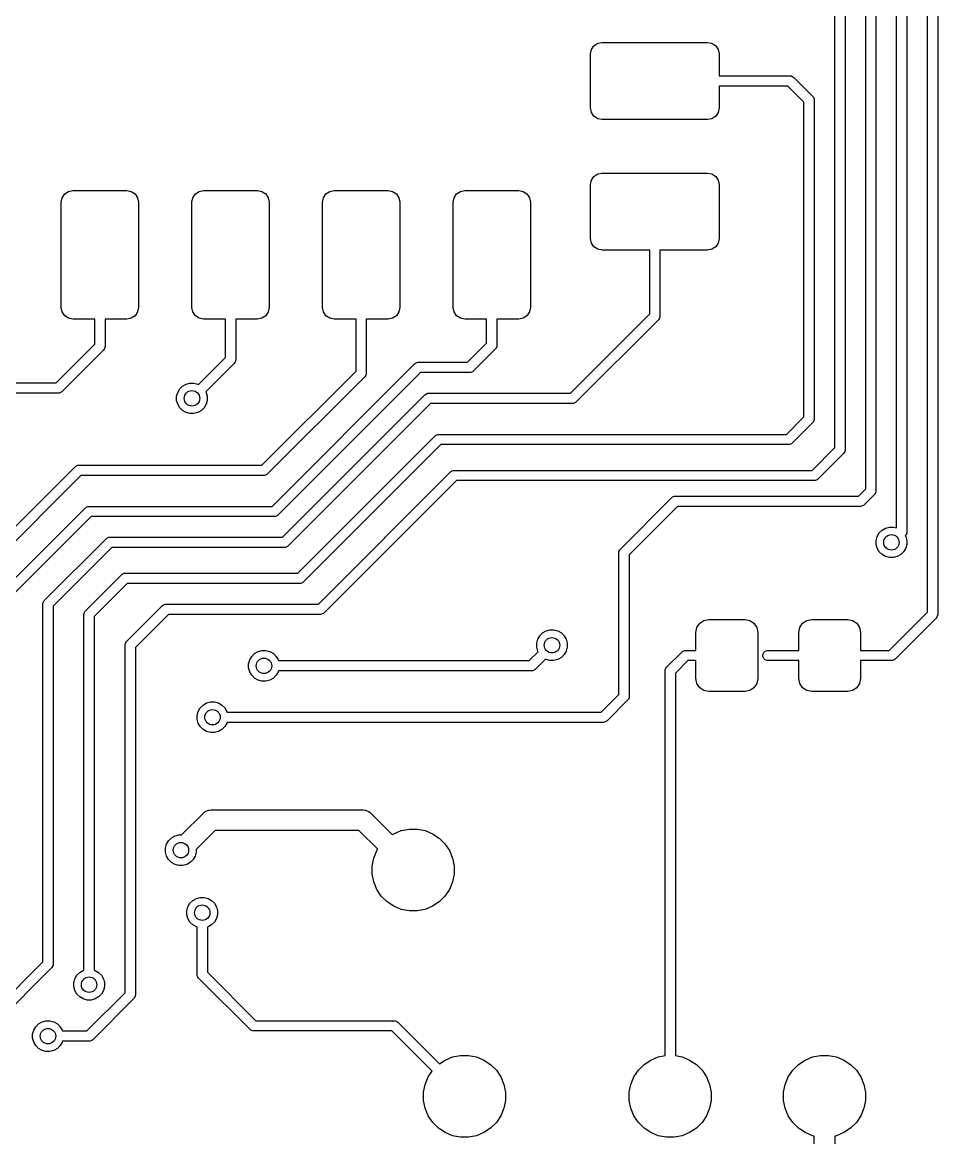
# Model space of a CAD drawing. Extents: x 0.41 to 5.69, y -3.19 to 0.7.
# Drawn here: x 4.988 to 5.689, y -1.511 to -0.657 of the extents above; entities that cross this region are included whole.
import ezdxf

# ---------------------------------------------------------------- set-up
doc = ezdxf.new("R2010")
doc.units = 0
doc.header["$MEASUREMENT"] = 0
doc.layers.add('BLACK', color=7, linetype='CONTINUOUS')

msp = doc.modelspace()

# ---------------------------------------------------------------- linework, layer by layer
at = {"layer": 'BLACK', "linetype": 'CONTINUOUS'}
for p, q in [((5.6811, -1.10861), (5.6811, -0.09612)), ((5.68898, -0.09449), (5.68898, -1.11024)), ((5.65748, -1.04405), (5.65748, -0.12762)), ((5.66535, -0.12598), (5.66535, -1.04724)), ((5.63386, -1.01412), (5.63386, -0.23785)), ((5.64173, -0.23622), (5.64173, -1.01575)), ((5.61024, -0.98262), (5.61024, -0.63943)), ((5.61811, -0.6378), (5.61811, -0.98425)), ((5.42582, -0.67504), (5.4287, -0.67312)), ((5.4287, -0.67312), (5.43209, -0.67244)), ((5.43209, -0.67244), (5.5128, -0.67244)), ((5.5128, -0.67244), (5.51619, -0.67312)), ((5.51619, -0.67312), (5.51906, -0.67504)), ((5.42323, -0.6813), (5.4239, -0.67791)), ((5.42323, -0.72264), (5.42323, -0.6813)), ((5.4239, -0.67791), (5.42582, -0.67504)), ((5.51906, -0.67504), (5.52098, -0.67791)), ((5.52098, -0.67791), (5.52165, -0.6813)), ((5.52165, -0.6813), (5.52165, -0.69803)), ((5.52165, -0.69803), (5.57598, -0.69803)), ((5.57598, -0.69803), (5.57675, -0.69811)), ((5.57675, -0.69811), (5.57817, -0.69869)), ((5.57817, -0.69869), (5.57877, -0.69918)), ((5.57877, -0.69918), (5.59334, -0.71375)), ((5.57435, -0.70591), (5.52165, -0.70591)), ((5.52165, -0.70591), (5.52165, -0.72264)), ((5.58661, -0.71817), (5.57435, -0.70591)), ((5.59334, -0.71375), (5.59382, -0.71435)), ((5.59382, -0.71435), (5.59441, -0.71577)), ((5.59441, -0.71577), (5.59449, -0.71654)), ((5.59449, -0.71654), (5.59449, -0.96063)), ((5.4239, -0.72603), (5.42323, -0.72264)), ((5.52165, -0.72264), (5.52098, -0.72603)), ((5.58661, -0.959), (5.58661, -0.71817)), ((5.42582, -0.7289), (5.4239, -0.72603)), ((5.4287, -0.73082), (5.42582, -0.7289)), ((5.43209, -0.7315), (5.4287, -0.73082)), ((5.5128, -0.7315), (5.43209, -0.7315)), ((5.51619, -0.73082), (5.5128, -0.7315)), ((5.51906, -0.7289), (5.51619, -0.73082)), ((5.52098, -0.72603), (5.51906, -0.7289)), ((5.4239, -0.77791), (5.42582, -0.77504)), ((5.42582, -0.77504), (5.4287, -0.77312)), ((5.4287, -0.77312), (5.43209, -0.77244)), ((5.43209, -0.77244), (5.5128, -0.77244)), ((5.5128, -0.77244), (5.51619, -0.77312)), ((5.51619, -0.77312), (5.51906, -0.77504)), ((5.51906, -0.77504), (5.52098, -0.77791)), ((5.42323, -0.7813), (5.4239, -0.77791)), ((5.42323, -0.82264), (5.42323, -0.7813)), ((5.52098, -0.77791), (5.52165, -0.7813)), ((5.52165, -0.7813), (5.52165, -0.82264)), ((5.01811, -0.79469), (5.01878, -0.7913)), ((5.01878, -0.7913), (5.0207, -0.78842)), ((5.0207, -0.78842), (5.02358, -0.7865)), ((5.02358, -0.7865), (5.02697, -0.78583)), ((5.02697, -0.78583), (5.06831, -0.78583)), ((5.06831, -0.78583), (5.0717, -0.7865)), ((5.0717, -0.7865), (5.07457, -0.78842)), ((5.07457, -0.78842), (5.07649, -0.7913)), ((5.07649, -0.7913), (5.07717, -0.79469)), ((5.11811, -0.79469), (5.11878, -0.7913)), ((5.11878, -0.7913), (5.1207, -0.78842)), ((5.1207, -0.78842), (5.12358, -0.7865)), ((5.12358, -0.7865), (5.12697, -0.78583)), ((5.12697, -0.78583), (5.16831, -0.78583)), ((5.16831, -0.78583), (5.1717, -0.7865)), ((5.1717, -0.7865), (5.17457, -0.78842)), ((5.17457, -0.78842), (5.17649, -0.7913)), ((5.17649, -0.7913), (5.17717, -0.79469)), ((5.21811, -0.79469), (5.21878, -0.7913)), ((5.21878, -0.7913), (5.2207, -0.78842)), ((5.2207, -0.78842), (5.22358, -0.7865)), ((5.22358, -0.7865), (5.22697, -0.78583)), ((5.22697, -0.78583), (5.26831, -0.78583)), ((5.26831, -0.78583), (5.2717, -0.7865)), ((5.2717, -0.7865), (5.27457, -0.78842)), ((5.27457, -0.78842), (5.27649, -0.7913)), ((5.27649, -0.7913), (5.27717, -0.79469)), ((5.31811, -0.79469), (5.31878, -0.7913)), ((5.31878, -0.7913), (5.3207, -0.78842)), ((5.3207, -0.78842), (5.32358, -0.7865)), ((5.32358, -0.7865), (5.32697, -0.78583)), ((5.32697, -0.78583), (5.36831, -0.78583)), ((5.36831, -0.78583), (5.3717, -0.7865)), ((5.3717, -0.7865), (5.37457, -0.78842)), ((5.37457, -0.78842), (5.37649, -0.7913)), ((5.37649, -0.7913), (5.37717, -0.79469)), ((5.01811, -0.87539), (5.01811, -0.79469)), ((5.07717, -0.79469), (5.07717, -0.87539)), ((5.11811, -0.87539), (5.11811, -0.79469)), ((5.17717, -0.79469), (5.17717, -0.87539)), ((5.21811, -0.87539), (5.21811, -0.79469)), ((5.27717, -0.79469), (5.27717, -0.87539)), ((5.31811, -0.87539), (5.31811, -0.79469)), ((5.37717, -0.79469), (5.37717, -0.87539)), ((5.4239, -0.82603), (5.42323, -0.82264)), ((5.42582, -0.8289), (5.4239, -0.82603)), ((5.52098, -0.82603), (5.51906, -0.8289)), ((5.52165, -0.82264), (5.52098, -0.82603)), ((5.4287, -0.83082), (5.42582, -0.8289)), ((5.43209, -0.8315), (5.4287, -0.83082)), ((5.4685, -0.8315), (5.43209, -0.8315)), ((5.4685, -0.88026), (5.4685, -0.8315)), ((5.5128, -0.8315), (5.47638, -0.8315)), ((5.47638, -0.8315), (5.47638, -0.88189)), ((5.51619, -0.83082), (5.5128, -0.8315)), ((5.51906, -0.8289), (5.51619, -0.83082)), ((5.01878, -0.87878), (5.01811, -0.87539)), ((5.0207, -0.88166), (5.01878, -0.87878)), ((5.07649, -0.87878), (5.07457, -0.88166)), ((5.07717, -0.87539), (5.07649, -0.87878)), ((5.11878, -0.87878), (5.11811, -0.87539)), ((5.1207, -0.88166), (5.11878, -0.87878)), ((5.17649, -0.87878), (5.17457, -0.88166)), ((5.17717, -0.87539), (5.17649, -0.87878)), ((5.21878, -0.87878), (5.21811, -0.87539)), ((5.2207, -0.88166), (5.21878, -0.87878)), ((5.27649, -0.87878), (5.27457, -0.88166)), ((5.27717, -0.87539), (5.27649, -0.87878)), ((5.31878, -0.87878), (5.31811, -0.87539)), ((5.3207, -0.88166), (5.31878, -0.87878)), ((5.37649, -0.87878), (5.37457, -0.88166)), ((5.37717, -0.87539), (5.37649, -0.87878)), ((5.02358, -0.88358), (5.0207, -0.88166)), ((5.02697, -0.88425), (5.02358, -0.88358)), ((5.0437, -0.88425), (5.02697, -0.88425)), ((5.0437, -0.90349), (5.0437, -0.88425)), ((5.06831, -0.88425), (5.05157, -0.88425)), ((5.05157, -0.88425), (5.05157, -0.90512)), ((5.0717, -0.88358), (5.06831, -0.88425)), ((5.07457, -0.88166), (5.0717, -0.88358)), ((5.12358, -0.88358), (5.1207, -0.88166)), ((5.12697, -0.88425), (5.12358, -0.88358)), ((5.1437, -0.88425), (5.12697, -0.88425)), ((5.1437, -0.91372), (5.1437, -0.88425)), ((5.16831, -0.88425), (5.15157, -0.88425)), ((5.15157, -0.88425), (5.15157, -0.91535)), ((5.1717, -0.88358), (5.16831, -0.88425)), ((5.17457, -0.88166), (5.1717, -0.88358)), ((5.22358, -0.88358), (5.2207, -0.88166)), ((5.22697, -0.88425), (5.22358, -0.88358)), ((5.2437, -0.88425), (5.22697, -0.88425)), ((5.2437, -0.92396), (5.2437, -0.88425)), ((5.26831, -0.88425), (5.25157, -0.88425)), ((5.25157, -0.88425), (5.25157, -0.92559)), ((5.2717, -0.88358), (5.26831, -0.88425)), ((5.27457, -0.88166), (5.2717, -0.88358)), ((5.32358, -0.88358), (5.3207, -0.88166)), ((5.32697, -0.88425), (5.32358, -0.88358)), ((5.3437, -0.88425), (5.32697, -0.88425)), ((5.3437, -0.9027), (5.3437, -0.88425)), ((5.36831, -0.88425), (5.35157, -0.88425)), ((5.35157, -0.88425), (5.35157, -0.90433)), ((5.3717, -0.88358), (5.36831, -0.88425)), ((5.37457, -0.88166), (5.3717, -0.88358)), ((5.40782, -0.94094), (5.4685, -0.88026)), ((5.47522, -0.88467), (5.41223, -0.94767)), ((5.47571, -0.88408), (5.47522, -0.88467)), ((5.4763, -0.88266), (5.47571, -0.88408)), ((5.47638, -0.88189), (5.4763, -0.88266)), ((5.01412, -0.93307), (5.0437, -0.90349)), ((5.32908, -0.91732), (5.3437, -0.9027)), ((5.35157, -0.90433), (5.3515, -0.9051)), ((5.05042, -0.9079), (5.01853, -0.93979)), ((5.05091, -0.90731), (5.05042, -0.9079)), ((5.0515, -0.90589), (5.05091, -0.90731)), ((5.05157, -0.90512), (5.0515, -0.90589)), ((5.35042, -0.90711), (5.33349, -0.92404)), ((5.35091, -0.90652), (5.35042, -0.90711)), ((5.3515, -0.9051), (5.35091, -0.90652)), ((5.12315, -0.93427), (5.1437, -0.91372)), ((5.15042, -0.91814), (5.12872, -0.93984)), ((5.15091, -0.91754), (5.15042, -0.91814)), ((5.15108, -0.91713), (5.15091, -0.91754)), ((5.1515, -0.91612), (5.15108, -0.91713)), ((5.15157, -0.91535), (5.1515, -0.91612)), ((5.17947, -1.02756), (5.28855, -0.91848)), ((5.28855, -0.91848), (5.28915, -0.91799)), ((5.28915, -0.91799), (5.29057, -0.9174)), ((5.29057, -0.9174), (5.29134, -0.91732)), ((5.29134, -0.91732), (5.32908, -0.91732)), ((5.1716, -0.99606), (5.2437, -0.92396)), ((5.25042, -0.92837), (5.17601, -1.00278)), ((5.29297, -0.9252), (5.18389, -1.03428)), ((5.25091, -0.92778), (5.25042, -0.92837)), ((5.2515, -0.92636), (5.25091, -0.92778)), ((5.25157, -0.92559), (5.2515, -0.92636)), ((5.33071, -0.9252), (5.29297, -0.9252)), ((5.33148, -0.92512), (5.33071, -0.9252)), ((5.3329, -0.92453), (5.33148, -0.92512)), ((5.33349, -0.92404), (5.3329, -0.92453)), ((4.9685, -0.93307), (5.01412, -0.93307)), ((5.1072, -0.94036), (5.10874, -0.93769)), ((5.10874, -0.93769), (5.11092, -0.93551)), ((5.11092, -0.93551), (5.11359, -0.93397)), ((5.11359, -0.93397), (5.11657, -0.93317)), ((5.11657, -0.93317), (5.11965, -0.93317)), ((5.11965, -0.93317), (5.12263, -0.93397)), ((5.12263, -0.93397), (5.12315, -0.93427)), ((5.01575, -0.94094), (4.97013, -0.94094)), ((5.01652, -0.94087), (5.01575, -0.94094)), ((5.01794, -0.94028), (5.01652, -0.94087)), ((5.01853, -0.93979), (5.01794, -0.94028)), ((5.1064, -0.94334), (5.1072, -0.94036)), ((5.1064, -0.94642), (5.1064, -0.94334)), ((5.1072, -0.9494), (5.1064, -0.94642)), ((5.12872, -0.93984), (5.12902, -0.94036)), ((5.12902, -0.94036), (5.12982, -0.94334)), ((5.12982, -0.94642), (5.12902, -0.9494)), ((5.12982, -0.94334), (5.12982, -0.94642)), ((5.18735, -1.05118), (5.29643, -0.9421)), ((5.29643, -0.9421), (5.29703, -0.94161)), ((5.29703, -0.94161), (5.29844, -0.94102)), ((5.29844, -0.94102), (5.29921, -0.94094)), ((5.29921, -0.94094), (5.40782, -0.94094)), ((5.10874, -0.95207), (5.1072, -0.9494)), ((5.11092, -0.95425), (5.10874, -0.95207)), ((5.11359, -0.95579), (5.11092, -0.95425)), ((5.11657, -0.95659), (5.11359, -0.95579)), ((5.12263, -0.95579), (5.11965, -0.95659)), ((5.1253, -0.95425), (5.12263, -0.95579)), ((5.12748, -0.95207), (5.1253, -0.95425)), ((5.12902, -0.9494), (5.12748, -0.95207)), ((5.30084, -0.94882), (5.19176, -1.0579)), ((5.40945, -0.94882), (5.30084, -0.94882)), ((5.41022, -0.94874), (5.40945, -0.94882)), ((5.41164, -0.94816), (5.41022, -0.94874)), ((5.41223, -0.94767), (5.41164, -0.94816)), ((5.11965, -0.95659), (5.11657, -0.95659)), ((5.57317, -0.97244), (5.58661, -0.959)), ((5.59334, -0.96341), (5.57759, -0.97916)), ((5.59382, -0.96282), (5.59334, -0.96341)), ((5.59425, -0.96178), (5.59382, -0.96282)), ((5.59441, -0.9614), (5.59425, -0.96178)), ((5.59449, -0.96063), (5.59441, -0.9614)), ((5.3043, -0.97359), (5.3049, -0.9731)), ((5.3049, -0.9731), (5.30632, -0.97252)), ((5.30632, -0.97252), (5.30709, -0.97244)), ((5.30709, -0.97244), (5.57317, -0.97244)), ((5.19916, -1.07874), (5.3043, -0.97359)), ((5.30872, -0.98031), (5.20357, -1.08546)), ((5.5748, -0.98031), (5.30872, -0.98031)), ((5.57557, -0.98024), (5.5748, -0.98031)), ((5.57699, -0.97965), (5.57557, -0.98024)), ((5.57759, -0.97916), (5.57699, -0.97965)), ((5.59286, -1), (5.61024, -0.98262)), ((5.61696, -0.98704), (5.59727, -1.00672)), ((5.61745, -0.98644), (5.61696, -0.98704)), ((5.61803, -0.98502), (5.61745, -0.98644)), ((5.61811, -0.98425), (5.61803, -0.98502)), ((4.9421, -1.08383), (5.02871, -0.99722)), ((5.02871, -0.99722), (5.02931, -0.99673)), ((5.02931, -0.99673), (5.03073, -0.99614)), ((5.03073, -0.99614), (5.0315, -0.99606)), ((5.0315, -0.99606), (5.1716, -0.99606)), ((5.03313, -1.00394), (4.94882, -1.08824)), ((5.17323, -1.00394), (5.03313, -1.00394)), ((5.174, -1.00386), (5.17323, -1.00394)), ((5.17542, -1.00327), (5.174, -1.00386)), ((5.17601, -1.00278), (5.17542, -1.00327)), ((5.2149, -1.10236), (5.31611, -1.00115)), ((5.31611, -1.00115), (5.31671, -1.00066)), ((5.31671, -1.00066), (5.31713, -1.00049)), ((5.31713, -1.00049), (5.31813, -1.00008)), ((5.31813, -1.00008), (5.3189, -1)), ((5.3189, -1), (5.59286, -1)), ((5.59668, -1.00721), (5.59526, -1.0078)), ((5.59727, -1.00672), (5.59668, -1.00721)), ((5.32053, -1.00787), (5.21932, -1.10908)), ((5.59449, -1.00787), (5.32053, -1.00787)), ((5.59526, -1.0078), (5.59449, -1.00787)), ((5.62829, -1.01969), (5.63386, -1.01412)), ((5.64173, -1.01575), (5.64166, -1.01652)), ((5.44604, -1.06021), (5.48541, -1.02084)), ((5.48541, -1.02084), (5.486, -1.02035)), ((5.486, -1.02035), (5.48742, -1.01976)), ((5.48742, -1.01976), (5.48819, -1.01969)), ((5.48819, -1.01969), (5.62829, -1.01969)), ((5.64058, -1.01853), (5.63271, -1.02641)), ((5.64107, -1.01794), (5.64058, -1.01853)), ((5.64166, -1.01652), (5.64107, -1.01794)), ((4.97359, -1.0917), (5.03659, -1.02871)), ((5.03659, -1.02871), (5.03718, -1.02822)), ((5.03718, -1.02822), (5.0386, -1.02763)), ((5.0386, -1.02763), (5.03937, -1.02756)), ((5.03937, -1.02756), (5.17947, -1.02756)), ((5.48982, -1.02756), (5.45276, -1.06462)), ((5.62992, -1.02756), (5.48982, -1.02756)), ((5.63069, -1.02748), (5.62992, -1.02756)), ((5.63211, -1.0269), (5.63069, -1.02748)), ((5.63271, -1.02641), (5.63211, -1.0269)), ((5.041, -1.03543), (4.98031, -1.09612)), ((5.1811, -1.03543), (5.041, -1.03543)), ((5.18187, -1.03536), (5.1811, -1.03543)), ((5.18329, -1.03477), (5.18187, -1.03536)), ((5.18389, -1.03428), (5.18329, -1.03477)), ((5.64263, -1.0506), (5.64417, -1.04793)), ((5.64417, -1.04793), (5.64635, -1.04575)), ((5.64635, -1.04575), (5.64902, -1.04421)), ((5.64902, -1.04421), (5.652, -1.04341)), ((5.652, -1.04341), (5.65508, -1.04341)), ((5.65508, -1.04341), (5.65748, -1.04405)), ((5.6642, -1.05003), (5.66415, -1.05008)), ((5.66415, -1.05008), (5.66446, -1.0506)), ((5.66469, -1.04943), (5.6642, -1.05003)), ((5.66528, -1.04801), (5.66469, -1.04943)), ((5.66535, -1.04724), (5.66528, -1.04801)), ((5.00509, -1.09958), (5.05233, -1.05233)), ((5.05233, -1.05233), (5.05293, -1.05184)), ((5.05293, -1.05184), (5.05335, -1.05167)), ((5.05335, -1.05167), (5.05435, -1.05126)), ((5.05435, -1.05126), (5.05512, -1.05118)), ((5.05512, -1.05118), (5.18735, -1.05118)), ((5.19116, -1.05839), (5.18974, -1.05898)), ((5.19176, -1.0579), (5.19116, -1.05839)), ((5.64183, -1.05358), (5.64263, -1.0506)), ((5.64183, -1.05666), (5.64183, -1.05358)), ((5.64263, -1.05964), (5.64183, -1.05666)), ((5.66446, -1.0506), (5.66525, -1.05358)), ((5.66525, -1.05666), (5.66446, -1.05964)), ((5.66525, -1.05358), (5.66525, -1.05666)), ((5.05675, -1.05906), (5.01181, -1.10399)), ((5.18898, -1.05906), (5.05675, -1.05906)), ((5.18974, -1.05898), (5.18898, -1.05906)), ((5.44488, -1.06299), (5.44496, -1.06222)), ((5.44488, -1.1716), (5.44488, -1.06299)), ((5.44496, -1.06222), (5.44555, -1.0608)), ((5.44555, -1.0608), (5.44604, -1.06021)), ((5.45276, -1.06462), (5.45276, -1.17323)), ((5.64417, -1.06231), (5.64263, -1.05964)), ((5.64635, -1.06449), (5.64417, -1.06231)), ((5.64902, -1.06603), (5.64635, -1.06449)), ((5.652, -1.06683), (5.64902, -1.06603)), ((5.65508, -1.06683), (5.652, -1.06683)), ((5.65806, -1.06603), (5.65508, -1.06683)), ((5.66073, -1.06449), (5.65806, -1.06603)), ((5.66291, -1.06231), (5.66073, -1.06449)), ((5.66446, -1.05964), (5.66291, -1.06231)), ((5.03659, -1.10745), (5.06415, -1.07989)), ((5.06415, -1.07989), (5.06474, -1.0794)), ((5.06474, -1.0794), (5.06516, -1.07923)), ((5.06516, -1.07923), (5.06616, -1.07882)), ((5.06616, -1.07882), (5.06693, -1.07874)), ((5.06693, -1.07874), (5.19916, -1.07874)), ((5.06856, -1.08661), (5.04331, -1.11187)), ((5.20079, -1.08661), (5.06856, -1.08661)), ((5.20156, -1.08654), (5.20079, -1.08661)), ((5.20297, -1.08595), (5.20156, -1.08654)), ((5.20357, -1.08546), (5.20297, -1.08595)), ((5.00401, -1.10159), (5.0046, -1.10017)), ((5.0046, -1.10017), (5.00509, -1.09958)), ((5.00394, -1.10236), (5.00401, -1.10159)), ((5.00394, -1.37632), (5.00394, -1.10236)), ((5.01181, -1.10399), (5.01181, -1.37795)), ((5.03543, -1.11024), (5.03551, -1.10947)), ((5.03551, -1.10947), (5.0361, -1.10805)), ((5.0361, -1.10805), (5.03659, -1.10745)), ((5.06808, -1.13107), (5.09564, -1.10352)), ((5.09564, -1.10352), (5.09624, -1.10303)), ((5.09624, -1.10303), (5.09665, -1.10285)), ((5.09665, -1.10285), (5.09766, -1.10244)), ((5.09766, -1.10244), (5.09843, -1.10236)), ((5.09843, -1.10236), (5.2149, -1.10236)), ((5.21872, -1.10957), (5.2173, -1.11016)), ((5.21932, -1.10908), (5.21872, -1.10957)), ((5.65191, -1.1378), (5.6811, -1.10861)), ((5.03543, -1.38263), (5.03543, -1.11024)), ((5.04331, -1.11187), (5.04331, -1.38263)), ((5.10006, -1.11024), (5.0748, -1.13549)), ((5.21654, -1.11024), (5.10006, -1.11024)), ((5.2173, -1.11016), (5.21654, -1.11024)), ((5.50469, -1.12025), (5.50682, -1.11706)), ((5.50682, -1.11706), (5.51001, -1.11492)), ((5.51001, -1.11492), (5.51378, -1.11417)), ((5.51378, -1.11417), (5.54134, -1.11417)), ((5.54134, -1.11417), (5.54511, -1.11492)), ((5.54511, -1.11492), (5.5483, -1.11706)), ((5.5483, -1.11706), (5.55043, -1.12025)), ((5.58343, -1.12025), (5.58556, -1.11706)), ((5.58556, -1.11706), (5.58875, -1.11492)), ((5.58875, -1.11492), (5.59252, -1.11417)), ((5.59252, -1.11417), (5.62008, -1.11417)), ((5.62008, -1.11417), (5.62385, -1.11492)), ((5.62385, -1.11492), (5.62704, -1.11706)), ((5.62704, -1.11706), (5.62917, -1.12025)), ((5.68782, -1.11302), (5.65633, -1.14452)), ((5.68831, -1.11242), (5.68782, -1.11302)), ((5.6889, -1.111), (5.68831, -1.11242)), ((5.68898, -1.11024), (5.6889, -1.111)), ((5.38279, -1.12934), (5.38433, -1.12667)), ((5.38433, -1.12667), (5.38651, -1.12449)), ((5.38651, -1.12449), (5.38918, -1.12295)), ((5.38918, -1.12295), (5.39216, -1.12215)), ((5.39216, -1.12215), (5.39524, -1.12215)), ((5.39524, -1.12215), (5.39822, -1.12295)), ((5.39822, -1.12295), (5.40089, -1.12449)), ((5.40089, -1.12449), (5.40307, -1.12667)), ((5.40307, -1.12667), (5.40461, -1.12934)), ((5.50394, -1.12402), (5.50469, -1.12025)), ((5.50394, -1.1378), (5.50394, -1.12402)), ((5.55043, -1.12025), (5.55118, -1.12402)), ((5.55118, -1.12402), (5.55118, -1.15945)), ((5.58268, -1.12402), (5.58343, -1.12025)), ((5.58268, -1.1378), (5.58268, -1.12402)), ((5.62917, -1.12025), (5.62992, -1.12402)), ((5.62992, -1.12402), (5.62992, -1.1378)), ((5.06693, -1.13386), (5.067, -1.13309)), ((5.06693, -1.39994), (5.06693, -1.13386)), ((5.067, -1.13309), (5.06759, -1.13167)), ((5.06759, -1.13167), (5.06808, -1.13107)), ((5.38199, -1.13232), (5.38279, -1.12934)), ((5.38199, -1.1354), (5.38199, -1.13232)), ((5.38279, -1.13838), (5.38199, -1.1354)), ((5.40461, -1.12934), (5.40541, -1.13232)), ((5.40541, -1.1354), (5.40461, -1.13838)), ((5.40541, -1.13232), (5.40541, -1.1354)), ((5.0748, -1.13549), (5.0748, -1.40157)), ((5.16232, -1.14509), (5.16386, -1.14242)), ((5.16386, -1.14242), (5.16604, -1.14024)), ((5.16604, -1.14024), (5.16871, -1.13869)), ((5.16871, -1.13869), (5.17169, -1.1379)), ((5.17169, -1.1379), (5.17477, -1.1379)), ((5.17477, -1.1379), (5.17775, -1.13869)), ((5.17775, -1.13869), (5.18042, -1.14024)), ((5.18042, -1.14024), (5.1826, -1.14242)), ((5.1826, -1.14242), (5.18414, -1.14509)), ((5.37632, -1.14567), (5.38309, -1.1389)), ((5.38309, -1.1389), (5.38279, -1.13838)), ((5.40089, -1.14323), (5.39822, -1.14477)), ((5.40307, -1.14105), (5.40089, -1.14323)), ((5.40461, -1.13838), (5.40307, -1.14105)), ((5.48147, -1.15076), (5.49328, -1.13895)), ((5.49328, -1.13895), (5.49388, -1.13846)), ((5.49388, -1.13846), (5.49407, -1.13838)), ((5.49407, -1.13838), (5.49529, -1.13787)), ((5.49529, -1.13787), (5.49606, -1.1378)), ((5.49606, -1.1378), (5.50394, -1.1378)), ((5.55519, -1.14096), (5.55578, -1.13955)), ((5.55519, -1.1425), (5.55519, -1.14096)), ((5.55578, -1.14392), (5.55519, -1.1425)), ((5.55578, -1.13955), (5.55687, -1.13846)), ((5.55687, -1.14501), (5.55578, -1.14392)), ((5.55687, -1.13846), (5.55829, -1.13787)), ((5.55829, -1.13787), (5.55906, -1.1378)), ((5.55906, -1.1378), (5.58268, -1.1378)), ((5.62992, -1.1378), (5.65191, -1.1378)), ((5.16152, -1.14806), (5.16232, -1.14509)), ((5.16152, -1.15115), (5.16152, -1.14806)), ((5.16232, -1.15413), (5.16152, -1.15115)), ((5.18414, -1.14509), (5.1843, -1.14567)), ((5.1843, -1.14567), (5.37632, -1.14567)), ((5.38074, -1.15239), (5.38014, -1.15288)), ((5.38866, -1.14447), (5.38074, -1.15239)), ((5.38918, -1.14477), (5.38866, -1.14447)), ((5.39216, -1.14557), (5.38918, -1.14477)), ((5.39524, -1.14557), (5.39216, -1.14557)), ((5.39822, -1.14477), (5.39524, -1.14557)), ((5.48039, -1.15278), (5.48098, -1.15136)), ((5.48098, -1.15136), (5.48147, -1.15076)), ((5.49769, -1.14567), (5.48819, -1.15517)), ((5.50394, -1.14567), (5.49769, -1.14567)), ((5.50394, -1.15945), (5.50394, -1.14567)), ((5.55829, -1.14559), (5.55687, -1.14501)), ((5.55906, -1.14567), (5.55829, -1.14559)), ((5.58268, -1.14567), (5.55906, -1.14567)), ((5.58268, -1.15945), (5.58268, -1.14567)), ((5.65354, -1.14567), (5.62992, -1.14567)), ((5.62992, -1.14567), (5.62992, -1.15945)), ((5.65431, -1.14559), (5.65354, -1.14567)), ((5.65573, -1.14501), (5.65431, -1.14559)), ((5.65633, -1.14452), (5.65573, -1.14501)), ((5.16386, -1.1568), (5.16232, -1.15413)), ((5.16604, -1.15898), (5.16386, -1.1568)), ((5.16871, -1.16052), (5.16604, -1.15898)), ((5.17169, -1.16132), (5.16871, -1.16052)), ((5.17775, -1.16052), (5.17477, -1.16132)), ((5.18042, -1.15898), (5.17775, -1.16052)), ((5.1826, -1.1568), (5.18042, -1.15898)), ((5.18414, -1.15413), (5.1826, -1.1568)), ((5.1843, -1.15354), (5.18414, -1.15413)), ((5.37795, -1.15354), (5.1843, -1.15354)), ((5.37872, -1.15347), (5.37795, -1.15354)), ((5.38014, -1.15288), (5.37872, -1.15347)), ((5.48031, -1.15354), (5.48039, -1.15278)), ((5.48031, -1.44796), (5.48031, -1.15354)), ((5.48819, -1.15517), (5.48819, -1.44796)), ((5.50469, -1.16322), (5.50394, -1.15945)), ((5.55118, -1.15945), (5.55043, -1.16322)), ((5.58343, -1.16322), (5.58268, -1.15945)), ((5.62992, -1.15945), (5.62917, -1.16322)), ((5.17477, -1.16132), (5.17169, -1.16132)), ((5.50682, -1.16641), (5.50469, -1.16322)), ((5.51001, -1.16854), (5.50682, -1.16641)), ((5.51378, -1.16929), (5.51001, -1.16854)), ((5.54134, -1.16929), (5.51378, -1.16929)), ((5.54511, -1.16854), (5.54134, -1.16929)), ((5.5483, -1.16641), (5.54511, -1.16854)), ((5.55043, -1.16322), (5.5483, -1.16641)), ((5.58556, -1.16641), (5.58343, -1.16322)), ((5.58875, -1.16854), (5.58556, -1.16641)), ((5.59252, -1.16929), (5.58875, -1.16854)), ((5.62008, -1.16929), (5.59252, -1.16929)), ((5.62385, -1.16854), (5.62008, -1.16929)), ((5.62704, -1.16641), (5.62385, -1.16854)), ((5.62917, -1.16322), (5.62704, -1.16641)), ((5.12667, -1.17961), (5.12934, -1.17806)), ((5.12934, -1.17806), (5.13232, -1.17727)), ((5.13232, -1.17727), (5.1354, -1.17727)), ((5.1354, -1.17727), (5.13838, -1.17806)), ((5.13838, -1.17806), (5.14105, -1.17961)), ((5.43144, -1.18504), (5.44488, -1.1716)), ((5.4516, -1.17601), (5.43585, -1.19176)), ((5.45209, -1.17542), (5.4516, -1.17601)), ((5.45226, -1.175), (5.45209, -1.17542)), ((5.45268, -1.174), (5.45226, -1.175)), ((5.45276, -1.17323), (5.45268, -1.174)), ((5.12215, -1.18743), (5.12295, -1.18446)), ((5.12295, -1.18446), (5.12449, -1.18179)), ((5.12449, -1.18179), (5.12667, -1.17961)), ((5.14105, -1.17961), (5.14323, -1.18179)), ((5.14323, -1.18179), (5.14477, -1.18446)), ((5.14477, -1.18446), (5.14493, -1.18504)), ((5.14493, -1.18504), (5.43144, -1.18504)), ((5.12215, -1.19052), (5.12215, -1.18743)), ((5.12295, -1.1935), (5.12215, -1.19052)), ((5.12449, -1.19617), (5.12295, -1.1935)), ((5.14477, -1.1935), (5.14323, -1.19617)), ((5.14493, -1.19291), (5.14477, -1.1935)), ((5.43307, -1.19291), (5.14493, -1.19291)), ((5.43384, -1.19284), (5.43307, -1.19291)), ((5.43526, -1.19225), (5.43384, -1.19284)), ((5.43585, -1.19176), (5.43526, -1.19225)), ((5.12667, -1.19835), (5.12449, -1.19617)), ((5.12934, -1.19989), (5.12667, -1.19835)), ((5.13232, -1.20069), (5.12934, -1.19989)), ((5.1354, -1.20069), (5.13232, -1.20069)), ((5.13838, -1.19989), (5.1354, -1.20069)), ((5.14105, -1.19835), (5.13838, -1.19989)), ((5.14323, -1.19617), (5.14105, -1.19835)), ((5.11022, -1.27904), (5.12711, -1.26215)), ((5.12711, -1.26215), (5.1283, -1.26117)), ((5.1283, -1.26117), (5.13114, -1.25999)), ((5.13114, -1.25999), (5.13268, -1.25984)), ((5.13268, -1.25984), (5.24921, -1.25984)), ((5.24921, -1.25984), (5.25075, -1.25999)), ((5.25075, -1.25999), (5.25359, -1.26117)), ((5.25359, -1.26117), (5.25478, -1.26215)), ((5.25478, -1.26215), (5.27148, -1.27885)), ((5.10246, -1.28138), (5.10513, -1.27984)), ((5.10513, -1.27984), (5.1081, -1.27904)), ((5.1081, -1.27904), (5.11022, -1.27904)), ((5.13594, -1.27559), (5.12136, -1.29017)), ((5.24595, -1.27559), (5.13594, -1.27559)), ((5.26034, -1.28998), (5.24595, -1.27559)), ((5.27148, -1.27885), (5.27255, -1.27813)), ((5.27255, -1.27813), (5.27826, -1.27577)), ((5.27826, -1.27577), (5.28431, -1.27456)), ((5.28431, -1.27456), (5.29049, -1.27456)), ((5.29049, -1.27456), (5.29654, -1.27577)), ((5.29654, -1.27577), (5.30225, -1.27813)), ((5.30225, -1.27813), (5.30738, -1.28156)), ((5.09794, -1.28921), (5.09873, -1.28623)), ((5.09873, -1.28623), (5.10028, -1.28356)), ((5.10028, -1.28356), (5.10246, -1.28138)), ((5.30738, -1.28156), (5.31175, -1.28592)), ((5.31175, -1.28592), (5.31518, -1.29106)), ((5.09794, -1.29229), (5.09794, -1.28921)), ((5.09873, -1.29527), (5.09794, -1.29229)), ((5.10028, -1.29794), (5.09873, -1.29527)), ((5.12056, -1.29527), (5.11902, -1.29794)), ((5.12136, -1.29229), (5.12056, -1.29527)), ((5.12136, -1.29017), (5.12136, -1.29229)), ((5.25606, -1.30282), (5.25726, -1.29676)), ((5.25726, -1.29676), (5.25962, -1.29106)), ((5.25962, -1.29106), (5.26034, -1.28998)), ((5.31518, -1.29106), (5.31754, -1.29676)), ((5.31754, -1.29676), (5.31875, -1.30282)), ((5.10246, -1.30012), (5.10028, -1.29794)), ((5.10513, -1.30166), (5.10246, -1.30012)), ((5.1081, -1.30246), (5.10513, -1.30166)), ((5.11119, -1.30246), (5.1081, -1.30246)), ((5.11417, -1.30166), (5.11119, -1.30246)), ((5.11684, -1.30012), (5.11417, -1.30166)), ((5.11902, -1.29794), (5.11684, -1.30012)), ((5.25606, -1.30899), (5.25606, -1.30282)), ((5.31875, -1.30282), (5.31875, -1.30899)), ((5.25726, -1.31505), (5.25606, -1.30899)), ((5.31875, -1.30899), (5.31754, -1.31505)), ((5.25962, -1.32075), (5.25726, -1.31505)), ((5.26305, -1.32589), (5.25962, -1.32075)), ((5.31518, -1.32075), (5.31175, -1.32589)), ((5.31754, -1.31505), (5.31518, -1.32075)), ((5.11507, -1.33406), (5.11661, -1.33139)), ((5.11661, -1.33139), (5.11879, -1.32921)), ((5.11879, -1.32921), (5.12146, -1.32767)), ((5.12146, -1.32767), (5.12444, -1.32687)), ((5.12444, -1.32687), (5.12753, -1.32687)), ((5.12753, -1.32687), (5.1305, -1.32767)), ((5.1305, -1.32767), (5.13317, -1.32921)), ((5.13317, -1.32921), (5.13535, -1.33139)), ((5.13535, -1.33139), (5.1369, -1.33406)), ((5.26742, -1.33025), (5.26305, -1.32589)), ((5.27255, -1.33368), (5.26742, -1.33025)), ((5.30738, -1.33025), (5.30225, -1.33368)), ((5.31175, -1.32589), (5.30738, -1.33025)), ((5.11427, -1.33704), (5.11507, -1.33406)), ((5.11427, -1.34012), (5.11427, -1.33704)), ((5.11507, -1.3431), (5.11427, -1.34012)), ((5.1369, -1.33406), (5.13769, -1.33704)), ((5.13769, -1.34012), (5.1369, -1.3431)), ((5.13769, -1.33704), (5.13769, -1.34012)), ((5.27826, -1.33605), (5.27255, -1.33368)), ((5.28431, -1.33725), (5.27826, -1.33605)), ((5.29049, -1.33725), (5.28431, -1.33725)), ((5.29654, -1.33605), (5.29049, -1.33725)), ((5.30225, -1.33368), (5.29654, -1.33605)), ((5.11661, -1.34577), (5.11507, -1.3431)), ((5.11879, -1.34795), (5.11661, -1.34577)), ((5.12146, -1.34949), (5.11879, -1.34795)), ((5.13317, -1.34795), (5.1305, -1.34949)), ((5.13535, -1.34577), (5.13317, -1.34795)), ((5.1369, -1.3431), (5.13535, -1.34577)), ((5.12205, -1.34965), (5.12146, -1.34949)), ((5.12205, -1.38583), (5.12205, -1.34965)), ((5.1305, -1.34949), (5.12992, -1.34965)), ((5.12992, -1.34965), (5.12992, -1.3842)), ((4.9578, -1.42246), (5.00394, -1.37632)), ((5.01066, -1.38074), (4.96337, -1.42803)), ((5.01115, -1.38014), (5.01066, -1.38074)), ((5.01174, -1.37872), (5.01115, -1.38014)), ((5.01181, -1.37795), (5.01174, -1.37872)), ((5.03218, -1.38433), (5.03485, -1.38279)), ((5.03485, -1.38279), (5.03543, -1.38263)), ((5.04331, -1.38263), (5.04389, -1.38279)), ((5.04389, -1.38279), (5.04656, -1.38433)), ((5.02766, -1.39216), (5.02846, -1.38918)), ((5.02846, -1.38918), (5.03, -1.38651)), ((5.03, -1.38651), (5.03218, -1.38433)), ((5.04656, -1.38433), (5.04874, -1.38651)), ((5.04874, -1.38651), (5.05028, -1.38918)), ((5.05028, -1.38918), (5.05108, -1.39216)), ((5.12212, -1.38659), (5.12205, -1.38583)), ((5.12271, -1.38801), (5.12212, -1.38659)), ((5.1232, -1.38861), (5.12271, -1.38801)), ((5.16257, -1.42798), (5.1232, -1.38861)), ((5.12992, -1.3842), (5.16699, -1.42126)), ((5.02766, -1.39524), (5.02766, -1.39216)), ((5.02846, -1.39822), (5.02766, -1.39524)), ((5.03, -1.40089), (5.02846, -1.39822)), ((5.03774, -1.42913), (5.06693, -1.39994)), ((5.05028, -1.39822), (5.04874, -1.40089)), ((5.05108, -1.39524), (5.05028, -1.39822)), ((5.05108, -1.39216), (5.05108, -1.39524)), ((5.03218, -1.40307), (5.03, -1.40089)), ((5.03485, -1.40461), (5.03218, -1.40307)), ((5.03783, -1.40541), (5.03485, -1.40461)), ((5.04091, -1.40541), (5.03783, -1.40541)), ((5.04389, -1.40461), (5.04091, -1.40541)), ((5.07365, -1.40436), (5.04215, -1.43585)), ((5.04656, -1.40307), (5.04389, -1.40461)), ((5.04874, -1.40089), (5.04656, -1.40307)), ((5.07414, -1.40376), (5.07365, -1.40436)), ((5.07473, -1.40234), (5.07414, -1.40376)), ((5.0748, -1.40157), (5.07473, -1.40234)), ((4.9985, -1.42588), (5.00068, -1.4237)), ((5.00068, -1.4237), (5.00335, -1.42216)), ((5.00335, -1.42216), (5.00633, -1.42136)), ((5.00633, -1.42136), (5.00942, -1.42136)), ((5.00942, -1.42136), (5.01239, -1.42216)), ((5.01239, -1.42216), (5.01506, -1.4237)), ((5.01506, -1.4237), (5.01724, -1.42588)), ((5.16699, -1.42126), (5.27283, -1.42126)), ((5.27283, -1.42126), (5.2736, -1.42134)), ((5.2736, -1.42134), (5.27502, -1.42192)), ((5.27502, -1.42192), (5.27562, -1.42241)), ((5.27562, -1.42241), (5.30751, -1.45431)), ((4.99616, -1.43153), (4.99696, -1.42855)), ((4.99616, -1.43461), (4.99616, -1.43153)), ((4.99696, -1.42855), (4.9985, -1.42588)), ((5.01724, -1.42588), (5.01879, -1.42855)), ((5.01879, -1.42855), (5.01894, -1.42913)), ((5.01894, -1.42913), (5.03774, -1.42913)), ((5.16317, -1.42847), (5.16257, -1.42798)), ((5.16459, -1.42906), (5.16317, -1.42847)), ((5.16535, -1.42913), (5.16459, -1.42906)), ((5.2712, -1.42913), (5.16535, -1.42913)), ((5.30194, -1.45987), (5.2712, -1.42913)), ((4.99696, -1.43759), (4.99616, -1.43461)), ((4.9985, -1.44026), (4.99696, -1.43759)), ((5.00068, -1.44244), (4.9985, -1.44026)), ((5.00335, -1.44398), (5.00068, -1.44244)), ((5.01506, -1.44244), (5.01239, -1.44398)), ((5.01724, -1.44026), (5.01506, -1.44244)), ((5.01879, -1.43759), (5.01724, -1.44026)), ((5.01894, -1.43701), (5.01879, -1.43759)), ((5.03937, -1.43701), (5.01894, -1.43701)), ((5.04014, -1.43693), (5.03937, -1.43701)), ((5.04156, -1.43634), (5.04014, -1.43693)), ((5.04215, -1.43585), (5.04156, -1.43634)), ((5.00633, -1.44478), (5.00335, -1.44398)), ((5.00942, -1.44478), (5.00633, -1.44478)), ((5.01239, -1.44398), (5.00942, -1.44478)), ((5.30751, -1.45431), (5.31192, -1.45136)), ((5.31192, -1.45136), (5.31763, -1.44899)), ((5.31763, -1.44899), (5.32368, -1.44779)), ((5.32368, -1.44779), (5.32986, -1.44779)), ((5.32986, -1.44779), (5.33591, -1.44899)), ((5.33591, -1.44899), (5.34162, -1.45136)), ((5.34162, -1.45136), (5.34675, -1.45479)), ((5.46427, -1.45479), (5.4694, -1.45136)), ((5.4694, -1.45136), (5.47511, -1.44899)), ((5.47511, -1.44899), (5.48031, -1.44796)), ((5.48819, -1.44796), (5.49339, -1.44899)), ((5.49339, -1.44899), (5.4991, -1.45136)), ((5.4991, -1.45136), (5.50423, -1.45479)), ((5.58238, -1.45479), (5.58752, -1.45136)), ((5.58752, -1.45136), (5.59322, -1.44899)), ((5.59322, -1.44899), (5.59928, -1.44779)), ((5.59928, -1.44779), (5.60545, -1.44779)), ((5.60545, -1.44779), (5.61151, -1.44899)), ((5.61151, -1.44899), (5.61721, -1.45136)), ((5.61721, -1.45136), (5.62234, -1.45479)), ((5.29899, -1.46429), (5.30194, -1.45987)), ((5.34675, -1.45479), (5.35112, -1.45915)), ((5.35112, -1.45915), (5.35455, -1.46429)), ((5.45647, -1.46429), (5.45991, -1.45915)), ((5.45991, -1.45915), (5.46427, -1.45479)), ((5.50423, -1.45479), (5.5086, -1.45915)), ((5.5086, -1.45915), (5.51203, -1.46429)), ((5.57459, -1.46429), (5.57802, -1.45915)), ((5.57802, -1.45915), (5.58238, -1.45479)), ((5.62234, -1.45479), (5.62671, -1.45915)), ((5.62671, -1.45915), (5.63014, -1.46429)), ((5.29663, -1.46999), (5.29899, -1.46429)), ((5.35455, -1.46429), (5.35691, -1.46999)), ((5.45411, -1.46999), (5.45647, -1.46429)), ((5.51203, -1.46429), (5.51439, -1.46999)), ((5.57222, -1.46999), (5.57459, -1.46429)), ((5.63014, -1.46429), (5.6325, -1.46999)), ((5.29543, -1.47605), (5.29663, -1.46999)), ((5.29543, -1.48222), (5.29543, -1.47605)), ((5.35691, -1.46999), (5.35812, -1.47605)), ((5.35812, -1.47605), (5.35812, -1.48222)), ((5.45291, -1.47605), (5.45411, -1.46999)), ((5.45291, -1.48222), (5.45291, -1.47605)), ((5.51439, -1.46999), (5.5156, -1.47605)), ((5.5156, -1.47605), (5.5156, -1.48222)), ((5.57102, -1.47605), (5.57222, -1.46999)), ((5.57102, -1.48222), (5.57102, -1.47605)), ((5.6325, -1.46999), (5.63371, -1.47605)), ((5.63371, -1.47605), (5.63371, -1.48222)), ((5.29663, -1.48828), (5.29543, -1.48222)), ((5.35812, -1.48222), (5.35691, -1.48828)), ((5.45411, -1.48828), (5.45291, -1.48222)), ((5.5156, -1.48222), (5.51439, -1.48828)), ((5.57222, -1.48828), (5.57102, -1.48222)), ((5.63371, -1.48222), (5.6325, -1.48828)), ((5.29899, -1.49398), (5.29663, -1.48828)), ((5.30242, -1.49911), (5.29899, -1.49398)), ((5.35455, -1.49398), (5.35112, -1.49911)), ((5.35691, -1.48828), (5.35455, -1.49398)), ((5.45647, -1.49398), (5.45411, -1.48828)), ((5.45991, -1.49911), (5.45647, -1.49398)), ((5.51203, -1.49398), (5.5086, -1.49911)), ((5.51439, -1.48828), (5.51203, -1.49398)), ((5.57459, -1.49398), (5.57222, -1.48828)), ((5.57802, -1.49911), (5.57459, -1.49398)), ((5.63014, -1.49398), (5.62671, -1.49911)), ((5.6325, -1.48828), (5.63014, -1.49398)), ((5.30679, -1.50348), (5.30242, -1.49911)), ((5.35112, -1.49911), (5.34675, -1.50348)), ((5.46427, -1.50348), (5.45991, -1.49911)), ((5.5086, -1.49911), (5.50423, -1.50348)), ((5.58238, -1.50348), (5.57802, -1.49911)), ((5.62671, -1.49911), (5.62234, -1.50348)), ((5.31192, -1.50691), (5.30679, -1.50348)), ((5.31763, -1.50927), (5.31192, -1.50691)), ((5.32368, -1.51048), (5.31763, -1.50927)), ((5.32986, -1.51048), (5.32368, -1.51048)), ((5.33591, -1.50927), (5.32986, -1.51048)), ((5.34162, -1.50691), (5.33591, -1.50927)), ((5.34675, -1.50348), (5.34162, -1.50691)), ((5.4694, -1.50691), (5.46427, -1.50348)), ((5.47511, -1.50927), (5.4694, -1.50691)), ((5.48116, -1.51048), (5.47511, -1.50927)), ((5.48734, -1.51048), (5.48116, -1.51048)), ((5.49339, -1.50927), (5.48734, -1.51048)), ((5.4991, -1.50691), (5.49339, -1.50927)), ((5.50423, -1.50348), (5.4991, -1.50691)), ((5.58752, -1.50691), (5.58238, -1.50348)), ((5.59322, -1.50927), (5.58752, -1.50691)), ((5.59449, -1.50953), (5.59322, -1.50927)), ((5.59449, -1.5676), (5.59449, -1.50953)), ((5.61151, -1.50927), (5.61024, -1.50953)), ((5.61024, -1.50953), (5.61024, -1.57087)), ((5.61721, -1.50691), (5.61151, -1.50927)), ((5.62234, -1.50348), (5.61721, -1.50691))]:
    msp.add_line(p, q, dxfattribs=at)
at = {"layer": 'BLACK'}
for centre in [(5.11811, -0.94488), (5.65354, -1.05512), (5.3937, -1.13386), (5.17323, -1.14961), (5.13386, -1.18898), (5.10965, -1.29075), (5.12598, -1.33858), (5.03937, -1.3937), (5.00787, -1.43307)]:
    msp.add_circle(centre, 0.00591, dxfattribs=at)

doc.saveas('drawing.dxf')
